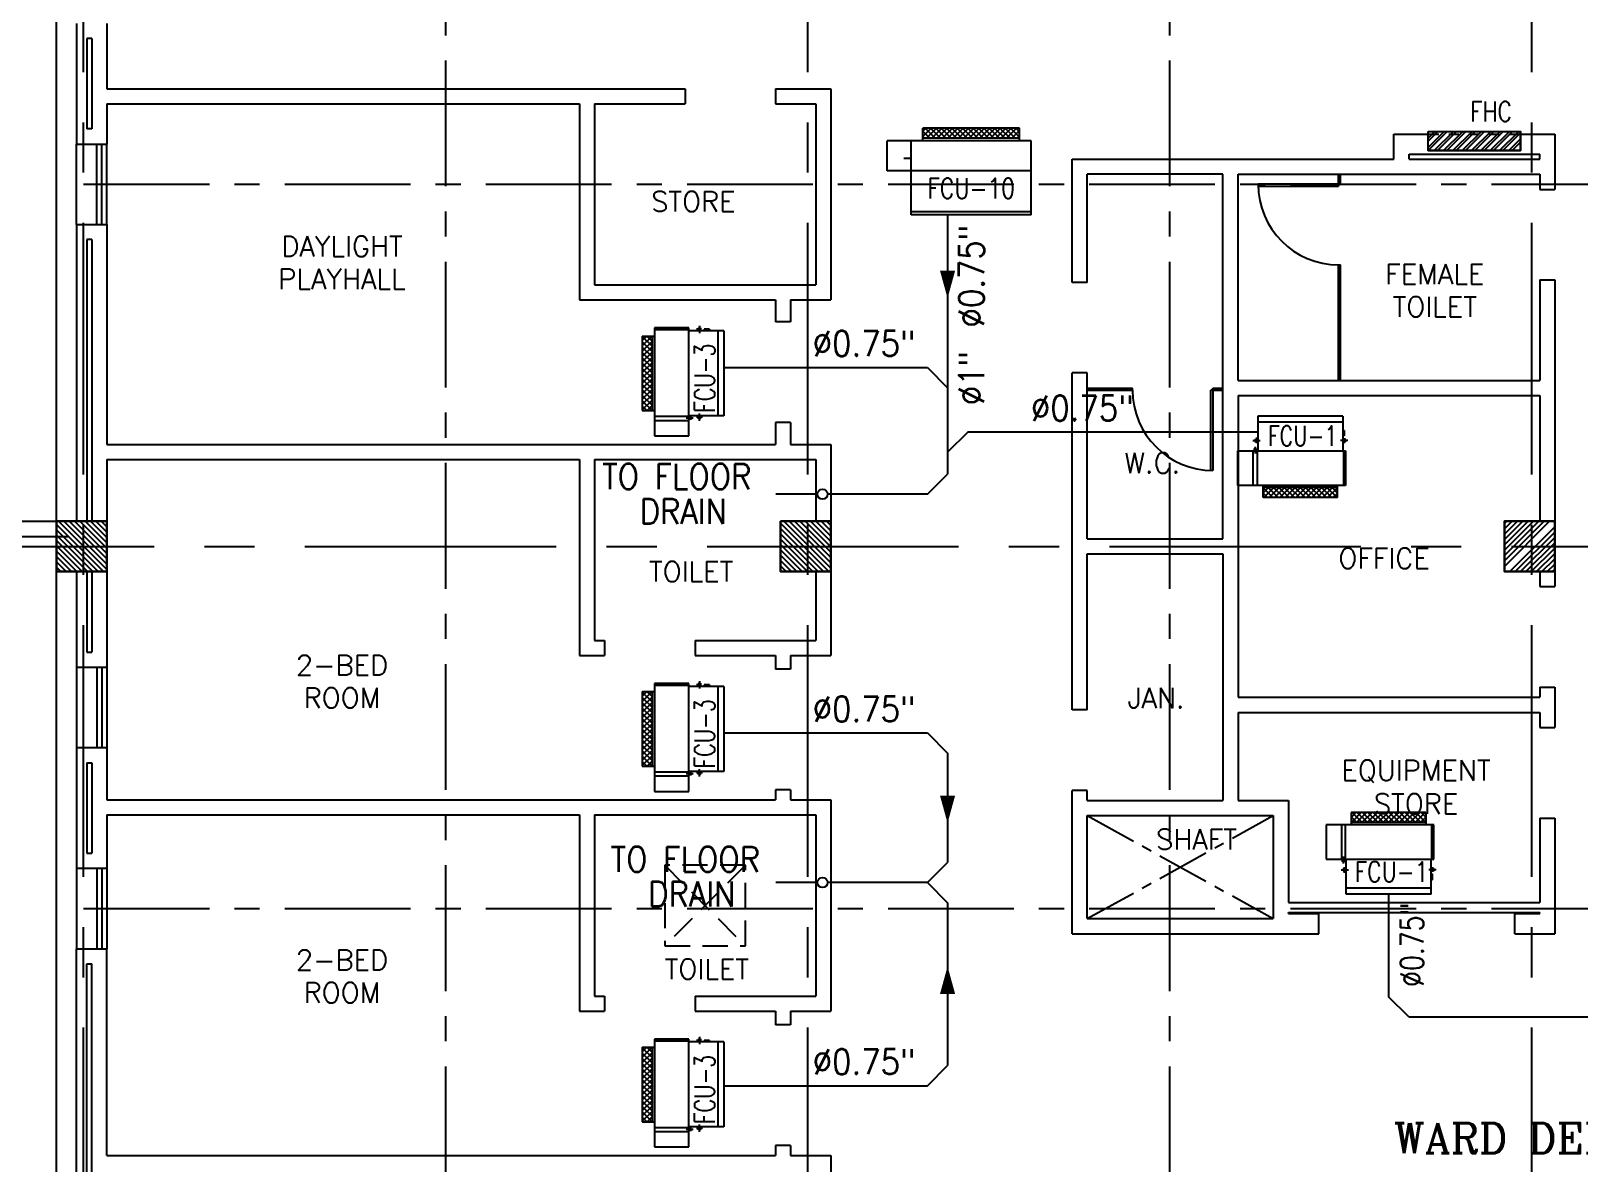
# Model space of a CAD drawing. Extents: x 417866242 to 417866633, y 43498034 to 43498122.
# Drawn here: x 417866567.24 to 417866582.64, y 43498078.73 to 43498089.98 of the extents above; entities that cross this region are included whole.
import ezdxf
from ezdxf.enums import TextEntityAlignment as Align

# ---------------------------------------------------------------- set-up
doc = ezdxf.new("R2010")
doc.units = 0
doc.header["$MEASUREMENT"] = 0
for name, pattern in [('CENTER', [2, 1.25, -0.25, 0.25, -0.25]), ('CENTER2', [1.125, 0.75, -0.125, 0.125, -0.125]), ('CENTERX2', [4, 2.5, -0.5, 0.5, -0.5]), ('HIDDEN', [0.375, 0.25, -0.125])]:
    doc.linetypes.add(name, pattern=pattern)
doc.layers.get('0').update_dxf_attribs({"linetype": 'CONTINUOUS'})
for name, color, linetype in [('AC-CD', 6, 'CONTINUOUS'), ('AC-TEXT', 2, 'CONTINUOUS'), ('AXES', 11, 'CENTERX2'), ('AXES1', 11, 'CENTER'), ('COL', 11, 'CONTINUOUS'), ('FCU', 6, 'CONTINUOUS'), ('FHC', 11, 'CONTINUOUS'), ('HAT', 11, 'CONTINUOUS'), ('INSUL', 11, 'CONTINUOUS'), ('P-SOLIDWASTE', 6, 'CONTINUOUS'), ('PART', 11, 'CONTINUOUS'), ('PROJ-L', 11, 'CONTINUOUS'), ('RM-NAME', 11, 'CONTINUOUS'), ('SHAFT', 11, 'CONTINUOUS'), ('TEXTN', 2, 'CONTINUOUS'), ('WALL', 11, 'CONTINUOUS'), ('WIN', 11, 'CONTINUOUS')]:
    doc.layers.add(name, color=color, linetype=linetype)
doc.styles.add('ROMANC', font='romanc', dxfattribs={"height": 0.1})
doc.styles.add('ROMANS', font='ROMANS.shx', dxfattribs={"width": 0.6})
pattern_1 = [(45, (417866348.939416, 43498057.74097), (-0.046403883, 0.046403883), []), (45, (417866348.97035, 43498057.74097), (-0.046403883, 0.046403883), [])]

# ---------------------------------------------------------------- blocks, each defined once
blk = doc.blocks.new('*X77')
at = {"color": 0}
for p, q in [((253129, 162707), (253611, 163190)), ((253129, 162760), (253558, 163190)), ((253129, 162813), (253505, 163190)), ((253129, 162866), (253452, 163190)), ((253129, 162919), (253399, 163190)), ((253129, 162972), (253346, 163190)), ((253129, 163025), (253293, 163190)), ((253129, 163079), (253240, 163190)), ((253129, 163132), (253187, 163190)), ((253164, 162690), (253629, 163154)), ((253217, 162690), (253629, 163101)), ((253270, 162690), (253629, 163048)), ((253323, 162690), (253629, 162995)), ((253376, 162690), (253629, 162942)), ((253429, 162690), (253629, 162889)), ((253482, 162690), (253629, 162836)), ((253535, 162690), (253629, 162783)), ((253588, 162690), (253629, 162730))]:
    blk.add_line(p, q, dxfattribs=at)
blk = doc.blocks.new('COL50')
at = {"layer": 'COL'}
blk.add_lwpolyline([(-250, 250), (-250, -250), (250, -250), (250, 250)], close=True, dxfattribs=at)
blk = doc.blocks.new('*X76')
at = {"color": 0}
for p, q in [((245929, 162720), (246399, 163190)), ((245929, 162773), (246345, 163190)), ((245929, 162826), (246292, 163190)), ((245929, 162879), (246239, 163190)), ((245929, 162932), (246186, 163190)), ((245929, 162985), (246133, 163190)), ((245929, 163038), (246080, 163190)), ((245929, 163091), (246027, 163190)), ((245929, 163144), (245974, 163190)), ((245952, 162690), (246429, 163167)), ((246005, 162690), (246429, 163114)), ((246058, 162690), (246429, 163061)), ((246111, 162690), (246429, 163008)), ((246164, 162690), (246429, 162955)), ((246217, 162690), (246429, 162902)), ((246270, 162690), (246429, 162849)), ((246323, 162690), (246429, 162796)), ((246376, 162690), (246429, 162742))]:
    blk.add_line(p, q, dxfattribs=at)
blk = doc.blocks.new('*X74')
at = {"color": 0}
for p, q in [((235129, 162738), (235580, 163190)), ((235129, 162792), (235527, 163190)), ((235129, 162845), (235474, 163190)), ((235129, 162898), (235421, 163190)), ((235129, 162951), (235368, 163190)), ((235129, 163004), (235315, 163190)), ((235129, 163057), (235262, 163190)), ((235129, 163110), (235209, 163190)), ((235129, 163163), (235156, 163190)), ((235186, 162690), (235629, 163132)), ((235239, 162690), (235629, 163079)), ((235292, 162690), (235629, 163026)), ((235345, 162690), (235629, 162973)), ((235398, 162690), (235629, 162920)), ((235451, 162690), (235629, 162867)), ((235504, 162690), (235629, 162814)), ((235557, 162690), (235629, 162761)), ((235610, 162690), (235629, 162708))]:
    blk.add_line(p, q, dxfattribs=at)
blk = doc.blocks.new('RM1')
at = {"layer": 'RM-NAME', "style": 'ROMANS'}
for tag, p in [('ROOMNAME1', (0, 324)), ('ROOMNAME2', (0, 0))]:
    blk.add_attdef(tag, text='', height=200, dxfattribs=at).set_placement(p, align=Align.MIDDLE)
blk = doc.blocks.new('*X90')
at = {"color": 0}
for p, q in [((-750, 2538), (-672, 2616)), ((-750, 2591), (-725, 2616)), ((-660, 2516), (-750, 2606)), ((-713, 2516), (-750, 2553)), ((-719, 2516), (-619, 2616)), ((-607, 2516), (-707, 2616)), ((-666, 2516), (-566, 2616)), ((-554, 2516), (-654, 2616)), ((-613, 2516), (-513, 2616)), ((-501, 2516), (-601, 2616)), ((-560, 2516), (-460, 2616)), ((-448, 2516), (-548, 2616)), ((-507, 2516), (-407, 2616)), ((-394, 2516), (-494, 2616)), ((-454, 2516), (-354, 2616)), ((-341, 2516), (-441, 2616)), ((-401, 2516), (-301, 2616)), ((-288, 2516), (-388, 2616)), ((-348, 2516), (-248, 2616)), ((-235, 2516), (-335, 2616)), ((-295, 2516), (-195, 2616)), ((-182, 2516), (-282, 2616)), ((-242, 2516), (-142, 2616)), ((-129, 2516), (-229, 2616)), ((-189, 2516), (-89, 2616)), ((-76, 2516), (-176, 2616)), ((-136, 2516), (-36, 2616)), ((-23, 2516), (-123, 2616)), ((-83, 2516), (17, 2616)), ((30, 2516), (-70, 2616)), ((-30, 2516), (70, 2616)), ((83, 2516), (-17, 2616)), ((23, 2516), (123, 2616)), ((136, 2516), (36, 2616)), ((76, 2516), (176, 2616)), ((189, 2516), (89, 2616)), ((129, 2516), (215, 2601)), ((215, 2543), (142, 2616)), ((182, 2516), (215, 2548)), ((215, 2596), (195, 2616))]:
    blk.add_line(p, q, dxfattribs=at)
blk = doc.blocks.new('WAP16')
at = {"color": 6}
for p, q in [((-597, 0), (-597, -737)), ((-597, 0), (597, 0)), ((597, 0), (597, -737)), ((-597, -437), (597, -437)), ((-597, -737), (597, -737))]:
    blk.add_line(p, q, dxfattribs=at)
at = {"color": 3}
for p, q in [((-597, -32), (597, -32)), ((597, -437), (835, -437)), ((835, -437), (835, -737)), ((597, -562), (670, -562)), ((-482, -737), (-482, -862)), ((-482, -762), (482, -762)), ((482, -737), (482, -862)), ((597, -737), (835, -737)), ((-482, -862), (482, -862))]:
    blk.add_line(p, q, dxfattribs=at)
at = {"color": 11}
blk.add_blockref('*X90', (268, -3378), dxfattribs=at)
blk = doc.blocks.new('*X88')
at = {"color": 0}
for p, q in [((16890, -2467), (16943, -2414)), ((16890, -2520), (16990, -2420)), ((16990, -2512), (16892, -2414)), ((16990, -2459), (16945, -2414)), ((16990, -2565), (16890, -2465)), ((16890, -2573), (16990, -2473)), ((16990, -2619), (16890, -2519)), ((16890, -2626), (16990, -2526)), ((16990, -2672), (16890, -2572)), ((16890, -2679), (16990, -2579)), ((16990, -2725), (16890, -2625)), ((16890, -2732), (16990, -2632)), ((16990, -2778), (16890, -2678)), ((16890, -2785), (16990, -2685)), ((16990, -2831), (16890, -2731)), ((16890, -2838), (16990, -2738)), ((16990, -2884), (16890, -2784)), ((16890, -2891), (16990, -2791)), ((16990, -2937), (16890, -2837)), ((16890, -2944), (16990, -2844)), ((16990, -2990), (16890, -2890)), ((16890, -2997), (16990, -2897)), ((16990, -3043), (16890, -2943)), ((16890, -3050), (16990, -2950)), ((16990, -3096), (16890, -2996)), ((16890, -3103), (16990, -3003)), ((16990, -3149), (16890, -3049)), ((16892, -3155), (16990, -3056)), ((16944, -3155), (16890, -3102)), ((16945, -3155), (16990, -3109))]:
    blk.add_line(p, q, dxfattribs=at)
blk = doc.blocks.new('WHE06')
at = {"color": 3}
for p, q in [((689, 622), (346, 622)), ((346, 622), (346, 469)), ((689, 469), (689, 622)), ((242, 472), (242, 399)), ((60, -422), (60, 422)), ((212, 437), (269, 437)), ((232, 452), (232, 422)), ((232, 452), (252, 452)), ((252, 452), (252, 422)), ((305, 448), (373, 448)), ((321, 458), (321, 438)), ((321, 458), (346, 458)), ((321, 438), (346, 438)), ((346, 430), (689, 430)), ((811, 371), (689, 371)), ((711, -371), (711, 371)), ((811, -371), (811, 371)), ((142, -437), (142, -422)), ((142, -437), (197, -437)), ((197, -437), (197, -422)), ((221, -437), (269, -437)), ((232, -452), (232, -422)), ((232, -452), (252, -452)), ((242, -472), (242, -399)), ((252, -452), (252, -422)), ((346, -430), (689, -430)), ((811, -371), (689, -371))]:
    blk.add_line(p, q, dxfattribs=at)
at = {"color": 6}
for p, q in [((346, 469), (346, -451)), ((689, 469), (346, 469)), ((689, -451), (689, 469)), ((0, -422), (0, 422)), ((0, 422), (346, 422)), ((0, -422), (346, -422)), ((346, -451), (689, -451))]:
    blk.add_line(p, q, dxfattribs=at)
at = {"color": 11}
blk.add_blockref('*X88', (-16179, 2784), dxfattribs=at)
blk = doc.blocks.new('*X100')
at = {"color": 0}
for p, q in [((16890, -2467), (16943, -2414)), ((16890, -2520), (16990, -2420)), ((16990, -2512), (16892, -2414)), ((16990, -2459), (16945, -2414)), ((16990, -2565), (16890, -2465)), ((16890, -2573), (16990, -2473)), ((16990, -2619), (16890, -2519)), ((16890, -2626), (16990, -2526)), ((16990, -2672), (16890, -2572)), ((16890, -2679), (16990, -2579)), ((16990, -2725), (16890, -2625)), ((16890, -2732), (16990, -2632)), ((16990, -2778), (16890, -2678)), ((16890, -2785), (16990, -2685)), ((16990, -2831), (16890, -2731)), ((16890, -2838), (16990, -2738)), ((16990, -2884), (16890, -2784)), ((16890, -2891), (16990, -2791)), ((16990, -2937), (16890, -2837)), ((16890, -2944), (16990, -2844)), ((16990, -2990), (16890, -2890)), ((16890, -2997), (16990, -2897)), ((16990, -3043), (16890, -2943)), ((16890, -3050), (16990, -2950)), ((16990, -3096), (16890, -2996)), ((16890, -3103), (16990, -3003)), ((16990, -3149), (16890, -3049)), ((16892, -3155), (16990, -3056)), ((16944, -3155), (16890, -3102)), ((16945, -3155), (16990, -3109))]:
    blk.add_line(p, q, dxfattribs=at)

msp = doc.modelspace()

# ---------------------------------------------------------------- hatches: boundary and pattern name
at = {"layer": 'FHC', "linetype": 'ByBlock', "ltscale": 0.3}
h = msp.add_hatch(dxfattribs=at)
h.set_pattern_fill('ANSI32', color=11, scale=0.175, style=0)
h.set_pattern_definition(pattern_1)
h.paths.add_polyline_path([(417866582.056, 43498088.792), (417866582.056, 43498088.982), (417866581.136, 43498088.982), (417866581.136, 43498088.792)])
h.paths.add_polyline_path([(417866580.923, 43498088.371), (417866580.923, 43498088.792), (417866581.185, 43498088.792), (417866581.185, 43498088.371)], flags=9)
h = msp.add_hatch(dxfattribs=at)
h.set_pattern_fill('ANSI32', color=11, scale=0.175, style=0)
h.set_pattern_definition(pattern_1)
h.paths.add_polyline_path([(417866582.056, 43498088.792), (417866582.056, 43498088.982), (417866581.136, 43498088.982), (417866581.136, 43498088.792)])
h.paths.add_polyline_path([(417866580.923, 43498088.371), (417866580.923, 43498088.792), (417866581.185, 43498088.792), (417866581.185, 43498088.371)], flags=9)

# ---------------------------------------------------------------- linework, layer by layer
at = {"layer": 'AC-CD'}
for p, q in [((417866576.357, 43498088.153), (417866576.357, 43498085.576)), ((417866574.131, 43498086.635), (417866576.157, 43498086.635)), ((417866576.157, 43498086.635), (417866576.357, 43498086.435)), ((417866576.557, 43498085.994), (417866576.357, 43498085.794)), ((417866579.443, 43498085.994), (417866576.557, 43498085.994)), ((417866576.157, 43498085.376), (417866576.357, 43498085.576)), ((417866575.063, 43498085.376), (417866574.648, 43498085.376)), ((417866576.157, 43498085.376), (417866575.163, 43498085.376)), ((417866574.131, 43498083.003), (417866576.157, 43498083.003)), ((417866576.157, 43498083.003), (417866576.357, 43498082.803)), ((417866576.357, 43498082.803), (417866576.357, 43498081.715)), ((417866576.157, 43498081.515), (417866576.357, 43498081.715)), ((417866575.063, 43498081.515), (417866574.648, 43498081.515)), ((417866576.157, 43498081.515), (417866575.163, 43498081.515)), ((417866576.157, 43498081.515), (417866576.357, 43498081.315)), ((417866580.743, 43498081.401), (417866580.743, 43498080.38)), ((417866576.357, 43498081.315), (417866576.357, 43498079.696)), ((417866580.943, 43498080.18), (417866580.743, 43498080.38)), ((417866580.943, 43498080.18), (417866583.768, 43498080.18)), ((417866576.157, 43498079.496), (417866576.357, 43498079.696)), ((417866574.131, 43498079.496), (417866576.157, 43498079.496))]:
    msp.add_line(p, q, dxfattribs=at)
for centre in [(417866575.113, 43498085.376), (417866575.113, 43498081.515)]:
    msp.add_circle(centre, 0.05, dxfattribs=at)
at = {"layer": 'AXES'}
for p, q in [((417866567.766, 43498033.573), (417866567.766, 43498110.385)), ((417866574.966, 43498033.573), (417866574.966, 43498110.385)), ((417866582.166, 43498033.573), (417866582.166, 43498110.385)), ((417866557.966, 43498084.857), (417866626.006, 43498084.857))]:
    msp.add_line(p, q, dxfattribs=at)
at = {"layer": 'AXES1'}
for p, q in [((417866571.366, 43498040.437), (417866571.366, 43498099.257)), ((417866578.566, 43498040.437), (417866578.566, 43498099.257)), ((417866567.766, 43498088.457), (417866626.006, 43498088.457)), ((417866567.766, 43498081.257), (417866626.006, 43498081.257))]:
    msp.add_line(p, q, dxfattribs=at)
at = {"layer": 'FCU', "color": 3}
for p, q in [((417866573.32, 43498086.949), (417866573.32, 43498086.208)), ((417866573.32, 43498086.949), (417866573.442, 43498086.949)), ((417866573.42, 43498086.949), (417866573.42, 43498086.208)), ((417866573.785, 43498087.009), (417866573.442, 43498087.009)), ((417866573.91, 43498087.016), (417866573.862, 43498087.016)), ((417866573.899, 43498087.031), (417866573.879, 43498087.031)), ((417866573.879, 43498087.031), (417866573.879, 43498087.001)), ((417866573.889, 43498087.051), (417866573.889, 43498086.978)), ((417866573.899, 43498087.031), (417866573.899, 43498087.001)), ((417866573.935, 43498087.016), (417866573.935, 43498087.001)), ((417866573.99, 43498087.016), (417866573.935, 43498087.016)), ((417866573.99, 43498087.016), (417866573.99, 43498087.001)), ((417866574.071, 43498087.001), (417866574.071, 43498086.156)), ((417866573.32, 43498086.208), (417866573.442, 43498086.208)), ((417866573.879, 43498086.126), (417866573.879, 43498086.156)), ((417866573.889, 43498086.106), (417866573.889, 43498086.179)), ((417866573.899, 43498086.126), (417866573.899, 43498086.156)), ((417866573.785, 43498086.148), (417866573.442, 43498086.148)), ((417866573.442, 43498086.11), (417866573.442, 43498085.957)), ((417866573.826, 43498086.131), (417866573.758, 43498086.131)), ((417866573.81, 43498086.141), (417866573.785, 43498086.141)), ((417866573.81, 43498086.121), (417866573.785, 43498086.121)), ((417866573.785, 43498085.957), (417866573.785, 43498086.11)), ((417866573.81, 43498086.121), (417866573.81, 43498086.141)), ((417866573.919, 43498086.141), (417866573.862, 43498086.141)), ((417866573.899, 43498086.126), (417866573.879, 43498086.126)), ((417866573.442, 43498085.957), (417866573.785, 43498085.957)), ((417866573.32, 43498083.414), (417866573.32, 43498082.673)), ((417866573.32, 43498083.414), (417866573.442, 43498083.414)), ((417866573.42, 43498083.414), (417866573.42, 43498082.673)), ((417866573.785, 43498083.474), (417866573.442, 43498083.474)), ((417866573.91, 43498083.481), (417866573.862, 43498083.481)), ((417866573.899, 43498083.496), (417866573.879, 43498083.496)), ((417866573.879, 43498083.496), (417866573.879, 43498083.466)), ((417866573.889, 43498083.516), (417866573.889, 43498083.443)), ((417866573.899, 43498083.496), (417866573.899, 43498083.466)), ((417866573.935, 43498083.481), (417866573.935, 43498083.466)), ((417866573.99, 43498083.481), (417866573.935, 43498083.481)), ((417866573.99, 43498083.481), (417866573.99, 43498083.466)), ((417866574.071, 43498083.466), (417866574.071, 43498082.621)), ((417866573.32, 43498082.673), (417866573.442, 43498082.673)), ((417866573.785, 43498082.613), (417866573.442, 43498082.613)), ((417866573.879, 43498082.591), (417866573.879, 43498082.621)), ((417866573.889, 43498082.571), (417866573.889, 43498082.644)), ((417866573.899, 43498082.591), (417866573.899, 43498082.621)), ((417866573.442, 43498082.575), (417866573.442, 43498082.422)), ((417866573.826, 43498082.596), (417866573.758, 43498082.596)), ((417866573.81, 43498082.606), (417866573.785, 43498082.606)), ((417866573.81, 43498082.586), (417866573.785, 43498082.586)), ((417866573.785, 43498082.422), (417866573.785, 43498082.575)), ((417866573.81, 43498082.586), (417866573.81, 43498082.606)), ((417866573.919, 43498082.606), (417866573.862, 43498082.606)), ((417866573.899, 43498082.591), (417866573.879, 43498082.591)), ((417866573.442, 43498082.422), (417866573.785, 43498082.422)), ((417866573.32, 43498079.879), (417866573.32, 43498079.138)), ((417866573.32, 43498079.879), (417866573.442, 43498079.879)), ((417866573.42, 43498079.879), (417866573.42, 43498079.138)), ((417866573.785, 43498079.939), (417866573.442, 43498079.939)), ((417866573.91, 43498079.946), (417866573.862, 43498079.946)), ((417866573.899, 43498079.961), (417866573.879, 43498079.961)), ((417866573.879, 43498079.961), (417866573.879, 43498079.931)), ((417866573.889, 43498079.981), (417866573.889, 43498079.908)), ((417866573.899, 43498079.961), (417866573.899, 43498079.931)), ((417866573.935, 43498079.946), (417866573.935, 43498079.931)), ((417866573.99, 43498079.946), (417866573.935, 43498079.946)), ((417866573.99, 43498079.946), (417866573.99, 43498079.931)), ((417866574.071, 43498079.931), (417866574.071, 43498079.086)), ((417866573.32, 43498079.138), (417866573.442, 43498079.138)), ((417866573.785, 43498079.078), (417866573.442, 43498079.078)), ((417866573.879, 43498079.056), (417866573.879, 43498079.086)), ((417866573.889, 43498079.036), (417866573.889, 43498079.109)), ((417866573.899, 43498079.056), (417866573.899, 43498079.086)), ((417866573.442, 43498079.04), (417866573.442, 43498078.887)), ((417866573.826, 43498079.061), (417866573.758, 43498079.061)), ((417866573.81, 43498079.071), (417866573.785, 43498079.071)), ((417866573.81, 43498079.051), (417866573.785, 43498079.051)), ((417866573.785, 43498078.887), (417866573.785, 43498079.04)), ((417866573.81, 43498079.051), (417866573.81, 43498079.071)), ((417866573.919, 43498079.071), (417866573.862, 43498079.071)), ((417866573.899, 43498079.056), (417866573.879, 43498079.056)), ((417866573.442, 43498078.887), (417866573.785, 43498078.887))]:
    msp.add_line(p, q, dxfattribs=at)
at = {"layer": 'FCU', "color": 6}
for p, q in [((417866573.785, 43498087.029), (417866573.442, 43498087.029)), ((417866573.442, 43498087.029), (417866573.442, 43498086.11)), ((417866573.785, 43498086.11), (417866573.785, 43498087.029)), ((417866574.131, 43498087.001), (417866573.785, 43498087.001)), ((417866574.131, 43498087.001), (417866574.131, 43498086.156)), ((417866574.131, 43498086.156), (417866573.785, 43498086.156)), ((417866573.442, 43498086.11), (417866573.785, 43498086.11)), ((417866573.785, 43498083.494), (417866573.442, 43498083.494)), ((417866573.442, 43498083.494), (417866573.442, 43498082.575)), ((417866573.785, 43498082.575), (417866573.785, 43498083.494)), ((417866574.131, 43498083.466), (417866573.785, 43498083.466)), ((417866574.131, 43498083.466), (417866574.131, 43498082.621)), ((417866574.131, 43498082.621), (417866573.785, 43498082.621)), ((417866573.442, 43498082.575), (417866573.785, 43498082.575)), ((417866573.785, 43498079.959), (417866573.442, 43498079.959)), ((417866573.442, 43498079.959), (417866573.442, 43498079.04)), ((417866573.785, 43498079.04), (417866573.785, 43498079.959)), ((417866574.131, 43498079.931), (417866573.785, 43498079.931)), ((417866574.131, 43498079.931), (417866574.131, 43498079.086)), ((417866574.131, 43498079.086), (417866573.785, 43498079.086)), ((417866573.442, 43498079.04), (417866573.785, 43498079.04))]:
    msp.add_line(p, q, dxfattribs=at)
at = {"layer": 'FHC', "linetype": 'ByBlock', "ltscale": 0.3}
msp.add_lwpolyline([(417866581.136, 43498088.982), (417866582.056, 43498088.982), (417866582.056, 43498088.792), (417866581.136, 43498088.792)], close=True, dxfattribs=at)
msp.add_lwpolyline([(417866581.136, 43498088.982), (417866582.056, 43498088.982), (417866582.056, 43498088.792), (417866581.136, 43498088.792)], close=True, dxfattribs=at)
at = {"layer": 'INSUL'}
for p, q in [((417866567.796, 43498089.907), (417866567.796, 43498089.007)), ((417866567.846, 43498089.907), (417866567.796, 43498089.907)), ((417866567.846, 43498089.907), (417866567.846, 43498089.007)), ((417866567.846, 43498089.007), (417866567.796, 43498089.007)), ((417866567.846, 43498087.907), (417866567.796, 43498087.907)), ((417866567.796, 43498087.907), (417866567.796, 43498085.107)), ((417866567.846, 43498087.907), (417866567.846, 43498085.107)), ((417866567.796, 43498084.607), (417866567.796, 43498083.807)), ((417866567.846, 43498084.607), (417866567.846, 43498083.807)), ((417866567.796, 43498083.807), (417866567.846, 43498083.807)), ((417866567.796, 43498082.707), (417866567.846, 43498082.707)), ((417866567.796, 43498082.707), (417866567.796, 43498081.807)), ((417866567.846, 43498082.707), (417866567.846, 43498081.807)), ((417866567.796, 43498081.807), (417866567.846, 43498081.807)), ((417866567.796, 43498080.707), (417866567.846, 43498080.707)), ((417866567.796, 43498077.907), (417866567.796, 43498080.707)), ((417866567.846, 43498077.907), (417866567.846, 43498080.707))]:
    msp.add_line(p, q, dxfattribs=at)
at = {"layer": 'P-SOLIDWASTE'}
for points in [[(417866576.357, 43498087.324, 0, 0.15, 0), (417866576.357, 43498087.597, 0.15, 0.15, 0)], [(417866574.423, 43498085.376, 0, 0.15, 0), (417866574.696, 43498085.376, 0.15, 0.15, 0)], [(417866576.357, 43498082.106, 0, 0.15, 0), (417866576.357, 43498082.379, 0.15, 0.15, 0)], [(417866574.423, 43498081.515, 0, 0.15, 0), (417866574.696, 43498081.515, 0.15, 0.15, 0)], [(417866576.357, 43498080.682, 0, 0.15, 0), (417866576.357, 43498080.409, 0.15, 0.15, 0)], [(417866582.226, 43498080.18, 0, 0.15, 0), (417866581.953, 43498080.18, 0.15, 0.15, 0)]]:
    msp.add_lwpolyline(points, format="xyseb", dxfattribs=at)
at = {"layer": 'PART', "linetype": 'ByBlock'}
for p, q in [((417866580.246, 43498088.457), (417866580.246, 43498088.557)), ((417866580.266, 43498088.457), (417866580.266, 43498088.557)), ((417866580.246, 43498088.457), (417866579.446, 43498088.457)), ((417866579.446, 43498088.437), (417866580.246, 43498088.437)), ((417866580.246, 43498088.457), (417866580.266, 43498088.457)), ((417866580.246, 43498088.457), (417866580.246, 43498088.437)), ((417866580.246, 43498086.507), (417866580.246, 43498087.657)), ((417866580.246, 43498087.657), (417866580.266, 43498087.657)), ((417866580.246, 43498087.657), (417866580.266, 43498087.657)), ((417866580.266, 43498086.507), (417866580.266, 43498087.657)), ((417866577.746, 43498086.432), (417866578.196, 43498086.432)), ((417866577.746, 43498086.412), (417866578.196, 43498086.412)), ((417866578.196, 43498086.412), (417866578.196, 43498086.432)), ((417866578.196, 43498086.412), (417866578.196, 43498086.432)), ((417866578.196, 43498086.412), (417866578.196, 43498086.432)), ((417866578.996, 43498086.412), (417866578.976, 43498086.412)), ((417866578.976, 43498085.612), (417866578.976, 43498086.412)), ((417866578.996, 43498086.412), (417866578.996, 43498086.432)), ((417866578.996, 43498086.432), (417866579.096, 43498086.432)), ((417866578.996, 43498086.412), (417866578.996, 43498086.432)), ((417866578.996, 43498086.412), (417866579.096, 43498086.412)), ((417866578.996, 43498086.412), (417866578.996, 43498085.612))]:
    msp.add_line(p, q, dxfattribs=at)
for centre in [(417866580.246, 43498088.457), (417866578.996, 43498086.412)]:
    msp.add_arc(centre, 0.8, 180, 270, dxfattribs=at)
at = {"layer": 'PROJ-L'}
for p, q in [((417866567.496, 43498085.107), (417866567.496, 43498091.807)), ((417866567.496, 43498077.907), (417866567.496, 43498084.607))]:
    msp.add_line(p, q, dxfattribs=at)
at = {"layer": 'PROJ-L', "linetype": 'Continuous'}
for p, q in [((417866565.47, 43498085.107), (417866567.62, 43498085.107)), ((417866565.62, 43498084.957), (417866567.62, 43498084.957))]:
    msp.add_line(p, q, dxfattribs=at)
at = {"layer": 'SHAFT', "linetype": 'HIDDEN'}
for p, q in [((417866574.346, 43498081.687), (417866573.546, 43498080.887)), ((417866573.546, 43498081.687), (417866574.346, 43498080.887))]:
    msp.add_line(p, q, dxfattribs=at)
msp.add_lwpolyline([(417866574.346, 43498081.687), (417866573.546, 43498081.687), (417866573.546, 43498080.887), (417866574.346, 43498080.887)], close=True, dxfattribs=at)
at = {"layer": 'WALL'}
for p, q in [((417866567.696, 43498090.057), (417866567.696, 43498088.857)), ((417866567.996, 43498090.057), (417866567.996, 43498089.407)), ((417866567.996, 43498089.407), (417866573.746, 43498089.407)), ((417866574.646, 43498089.407), (417866575.196, 43498089.407)), ((417866567.996, 43498089.257), (417866567.996, 43498088.857)), ((417866567.996, 43498089.257), (417866572.696, 43498089.257)), ((417866572.846, 43498089.257), (417866573.746, 43498089.257)), ((417866574.646, 43498089.257), (417866575.046, 43498089.257)), ((417866580.796, 43498088.957), (417866581.136, 43498088.957)), ((417866580.796, 43498088.707), (417866580.796, 43498088.957)), ((417866581.136, 43498088.792), (417866581.136, 43498088.957)), ((417866582.056, 43498088.792), (417866582.056, 43498088.957)), ((417866582.056, 43498088.957), (417866582.396, 43498088.957)), ((417866582.396, 43498088.957), (417866582.396, 43498088.407)), ((417866567.696, 43498088.857), (417866567.996, 43498088.857)), ((417866581.136, 43498088.792), (417866582.056, 43498088.792)), ((417866577.596, 43498087.482), (417866577.596, 43498088.707)), ((417866577.596, 43498088.707), (417866580.796, 43498088.707)), ((417866580.946, 43498088.707), (417866580.946, 43498088.757)), ((417866580.946, 43498088.757), (417866582.246, 43498088.757)), ((417866580.946, 43498088.707), (417866582.246, 43498088.707)), ((417866582.246, 43498088.707), (417866582.246, 43498088.757)), ((417866579.096, 43498088.557), (417866577.746, 43498088.557)), ((417866577.746, 43498087.482), (417866577.746, 43498088.557)), ((417866579.096, 43498084.932), (417866579.096, 43498088.557)), ((417866579.246, 43498086.507), (417866579.246, 43498088.557)), ((417866579.246, 43498088.557), (417866582.246, 43498088.557)), ((417866582.246, 43498088.557), (417866582.246, 43498088.407)), ((417866582.246, 43498088.407), (417866582.396, 43498088.407)), ((417866567.696, 43498088.057), (417866567.996, 43498088.057)), ((417866567.696, 43498088.057), (417866567.746, 43498088.057)), ((417866567.696, 43498088.057), (417866567.796, 43498088.057)), ((417866567.696, 43498088.057), (417866567.996, 43498088.057)), ((417866567.696, 43498088.057), (417866567.696, 43498085.107)), ((417866567.746, 43498088.057), (417866567.996, 43498088.057)), ((417866567.996, 43498088.057), (417866567.996, 43498085.872)), ((417866572.846, 43498087.457), (417866575.046, 43498087.457)), ((417866577.746, 43498087.482), (417866577.596, 43498087.482)), ((417866582.246, 43498087.507), (417866582.396, 43498087.507)), ((417866582.246, 43498087.507), (417866582.246, 43498086.507)), ((417866582.396, 43498087.507), (417866582.396, 43498085.107)), ((417866572.696, 43498087.307), (417866574.646, 43498087.307)), ((417866574.796, 43498087.307), (417866575.196, 43498087.307)), ((417866577.746, 43498086.582), (417866577.596, 43498086.582)), ((417866577.596, 43498083.232), (417866577.596, 43498086.582)), ((417866577.746, 43498084.932), (417866577.746, 43498086.582)), ((417866579.246, 43498086.507), (417866582.246, 43498086.507)), ((417866579.246, 43498086.357), (417866579.246, 43498083.357)), ((417866579.246, 43498086.357), (417866582.246, 43498086.357)), ((417866582.246, 43498086.357), (417866582.246, 43498085.107)), ((417866567.996, 43498085.872), (417866574.646, 43498085.872)), ((417866574.796, 43498085.872), (417866575.196, 43498085.872)), ((417866567.996, 43498085.722), (417866567.996, 43498085.107)), ((417866567.996, 43498085.722), (417866572.696, 43498085.722)), ((417866572.846, 43498085.722), (417866575.046, 43498085.722)), ((417866577.746, 43498084.932), (417866579.096, 43498084.932)), ((417866577.746, 43498084.782), (417866579.096, 43498084.782)), ((417866577.746, 43498083.232), (417866577.746, 43498084.782)), ((417866579.096, 43498084.782), (417866579.096, 43498082.332)), ((417866567.696, 43498084.607), (417866567.696, 43498083.657)), ((417866567.996, 43498084.607), (417866567.996, 43498083.657)), ((417866582.246, 43498084.607), (417866582.246, 43498084.457)), ((417866582.396, 43498084.607), (417866582.396, 43498084.457)), ((417866582.246, 43498084.457), (417866582.396, 43498084.457)), ((417866572.846, 43498083.922), (417866572.946, 43498083.922)), ((417866573.846, 43498083.922), (417866575.046, 43498083.922)), ((417866572.696, 43498083.772), (417866572.946, 43498083.772)), ((417866573.846, 43498083.772), (417866574.646, 43498083.772)), ((417866574.796, 43498083.772), (417866575.196, 43498083.772)), ((417866567.696, 43498083.657), (417866567.996, 43498083.657)), ((417866582.246, 43498083.457), (417866582.246, 43498083.357)), ((417866582.246, 43498083.457), (417866582.396, 43498083.457)), ((417866582.396, 43498083.457), (417866582.396, 43498083.057)), ((417866577.746, 43498083.232), (417866577.596, 43498083.232)), ((417866579.246, 43498083.357), (417866582.246, 43498083.357)), ((417866579.246, 43498083.207), (417866579.246, 43498082.332)), ((417866579.246, 43498083.207), (417866582.246, 43498083.207)), ((417866582.246, 43498083.207), (417866582.246, 43498083.057)), ((417866582.246, 43498083.057), (417866582.396, 43498083.057)), ((417866567.696, 43498082.857), (417866567.996, 43498082.857)), ((417866567.696, 43498082.857), (417866567.696, 43498081.657)), ((417866567.996, 43498082.857), (417866567.996, 43498082.337)), ((417866567.996, 43498082.337), (417866574.646, 43498082.337)), ((417866574.796, 43498082.337), (417866575.196, 43498082.337)), ((417866577.746, 43498082.432), (417866577.596, 43498082.432)), ((417866577.596, 43498081.007), (417866577.596, 43498082.432)), ((417866577.746, 43498082.332), (417866577.746, 43498082.432)), ((417866577.746, 43498082.332), (417866579.096, 43498082.332)), ((417866579.246, 43498082.332), (417866579.746, 43498082.332)), ((417866579.746, 43498082.332), (417866579.746, 43498081.317)), ((417866567.996, 43498082.187), (417866567.996, 43498081.657)), ((417866567.996, 43498082.187), (417866572.696, 43498082.187)), ((417866572.846, 43498082.187), (417866575.046, 43498082.187)), ((417866577.746, 43498082.182), (417866579.596, 43498082.182)), ((417866577.746, 43498081.157), (417866577.746, 43498082.182)), ((417866579.596, 43498082.182), (417866579.596, 43498081.157)), ((417866579.596, 43498082.157), (417866579.596, 43498081.157)), ((417866582.246, 43498082.157), (417866582.396, 43498082.157)), ((417866582.246, 43498082.157), (417866582.246, 43498081.317)), ((417866582.396, 43498082.157), (417866582.396, 43498081.007)), ((417866567.696, 43498081.657), (417866567.996, 43498081.657)), ((417866579.746, 43498081.317), (417866582.246, 43498081.317)), ((417866577.746, 43498081.157), (417866579.596, 43498081.157)), ((417866579.746, 43498081.207), (417866579.746, 43498081.217)), ((417866579.746, 43498081.217), (417866582.246, 43498081.217)), ((417866579.746, 43498081.207), (417866580.048, 43498081.207)), ((417866580.048, 43498081.007), (417866580.048, 43498081.207)), ((417866581.998, 43498081.007), (417866581.998, 43498081.207)), ((417866581.998, 43498081.207), (417866582.246, 43498081.207)), ((417866582.246, 43498081.207), (417866582.246, 43498081.217)), ((417866577.596, 43498081.007), (417866580.048, 43498081.007)), ((417866581.998, 43498081.007), (417866582.396, 43498081.007)), ((417866567.696, 43498080.857), (417866567.996, 43498080.857)), ((417866567.696, 43498077.907), (417866567.696, 43498080.857)), ((417866567.996, 43498078.802), (417866567.996, 43498080.857)), ((417866572.846, 43498080.387), (417866572.946, 43498080.387)), ((417866573.846, 43498080.387), (417866575.046, 43498080.387)), ((417866572.696, 43498080.237), (417866572.946, 43498080.237)), ((417866573.846, 43498080.237), (417866574.646, 43498080.237)), ((417866574.796, 43498080.237), (417866575.196, 43498080.237)), ((417866567.996, 43498078.802), (417866574.646, 43498078.802)), ((417866574.796, 43498078.802), (417866575.196, 43498078.802))]:
    msp.add_line(p, q, dxfattribs=at)
at = {"layer": 'WALL', "linetype": 'ByBlock'}
for p, q in [((417866573.746, 43498089.407), (417866573.746, 43498089.257)), ((417866574.646, 43498089.407), (417866574.646, 43498089.257)), ((417866575.196, 43498089.407), (417866575.196, 43498087.307)), ((417866572.696, 43498089.257), (417866572.696, 43498087.307)), ((417866572.846, 43498089.257), (417866572.846, 43498087.457)), ((417866575.046, 43498089.257), (417866575.046, 43498087.457)), ((417866574.646, 43498087.307), (417866574.646, 43498087.089)), ((417866574.796, 43498087.307), (417866574.796, 43498087.089)), ((417866574.796, 43498087.089), (417866574.646, 43498087.089)), ((417866574.796, 43498086.089), (417866574.646, 43498086.089)), ((417866574.646, 43498086.089), (417866574.646, 43498085.872)), ((417866574.796, 43498086.089), (417866574.796, 43498085.872)), ((417866575.196, 43498085.872), (417866575.196, 43498083.772)), ((417866572.696, 43498085.722), (417866572.696, 43498083.772)), ((417866572.846, 43498085.722), (417866572.846, 43498083.922)), ((417866575.046, 43498085.722), (417866575.046, 43498085.107)), ((417866575.046, 43498084.607), (417866575.046, 43498083.922)), ((417866572.946, 43498083.922), (417866572.946, 43498083.772)), ((417866573.846, 43498083.922), (417866573.846, 43498083.772)), ((417866574.646, 43498083.772), (417866574.646, 43498083.637)), ((417866574.796, 43498083.772), (417866574.796, 43498083.637)), ((417866574.796, 43498083.637), (417866574.646, 43498083.637)), ((417866574.646, 43498082.437), (417866574.646, 43498082.337)), ((417866574.796, 43498082.437), (417866574.646, 43498082.437)), ((417866574.796, 43498082.437), (417866574.796, 43498082.337)), ((417866575.196, 43498082.337), (417866575.196, 43498080.237)), ((417866572.696, 43498082.187), (417866572.696, 43498080.237)), ((417866572.846, 43498082.187), (417866572.846, 43498080.387)), ((417866575.046, 43498082.187), (417866575.046, 43498080.387)), ((417866572.946, 43498080.387), (417866572.946, 43498080.237)), ((417866573.846, 43498080.387), (417866573.846, 43498080.237)), ((417866574.646, 43498080.237), (417866574.646, 43498080.102)), ((417866574.796, 43498080.237), (417866574.796, 43498080.102)), ((417866574.796, 43498080.102), (417866574.646, 43498080.102)), ((417866574.646, 43498078.902), (417866574.646, 43498078.802)), ((417866574.796, 43498078.902), (417866574.646, 43498078.902)), ((417866574.796, 43498078.902), (417866574.796, 43498078.802)), ((417866575.196, 43498078.802), (417866575.196, 43498077.907))]:
    msp.add_line(p, q, dxfattribs=at)
at = {"layer": 'WALL', "linetype": 'HIDDEN', "ltscale": 0.25}
msp.add_line((417866581.142, 43498088.957), (417866582.062, 43498088.957), dxfattribs=at)
at = {"layer": 'WALL', "linetype": 'CENTER2', "ltscale": 0.7}
for p, q in [((417866577.746, 43498081.157), (417866579.596, 43498082.182)), ((417866577.746, 43498082.182), (417866579.596, 43498081.157))]:
    msp.add_line(p, q, dxfattribs=at)
at = {"layer": 'WALL', "linetype": 'ByBlock', "ltscale": 0.3}
for points in [[(417866567.496, 43498085.107), (417866567.996, 43498085.107), (417866567.996, 43498084.607), (417866567.496, 43498084.607)], [(417866574.696, 43498085.107), (417866575.196, 43498085.107), (417866575.196, 43498084.607), (417866574.696, 43498084.607)], [(417866582.396, 43498085.107), (417866581.896, 43498085.107), (417866581.896, 43498084.607), (417866582.396, 43498084.607)]]:
    msp.add_lwpolyline(points, close=True, dxfattribs=at)
at = {"layer": 'WIN'}
for p, q in [((417866567.696, 43498088.856), (417866567.696, 43498088.857)), ((417866567.696, 43498088.057), (417866567.696, 43498088.857)), ((417866567.896, 43498088.057), (417866567.896, 43498088.857)), ((417866567.946, 43498088.057), (417866567.946, 43498088.857)), ((417866567.946, 43498088.057), (417866567.946, 43498088.857)), ((417866567.996, 43498088.856), (417866567.996, 43498088.857)), ((417866567.996, 43498088.057), (417866567.996, 43498088.857)), ((417866567.696, 43498088.057), (417866567.696, 43498088.057)), ((417866567.746, 43498088.057), (417866567.746, 43498088.057)), ((417866567.996, 43498088.057), (417866567.996, 43498088.057)), ((417866567.696, 43498083.657), (417866567.696, 43498082.857)), ((417866567.896, 43498083.657), (417866567.896, 43498082.857)), ((417866567.946, 43498083.657), (417866567.946, 43498082.857)), ((417866567.996, 43498083.657), (417866567.996, 43498082.857)), ((417866567.696, 43498081.657), (417866567.696, 43498080.857)), ((417866567.896, 43498081.657), (417866567.896, 43498080.857)), ((417866567.946, 43498081.657), (417866567.946, 43498080.857)), ((417866567.996, 43498081.657), (417866567.996, 43498080.857))]:
    msp.add_line(p, q, dxfattribs=at)

# ---------------------------------------------------------------- block references
at = {"layer": 'COL', "yscale": 0.001000002026557922, "zscale": 0.001}
for p, xscale in [((417866567.746, 43498084.857), 0.0009999871253967285), ((417866574.946, 43498084.857), 0.0009999871253967285), ((417866582.146, 43498084.857), -0.0009999871253967285)]:
    msp.add_blockref('COL50', p, dxfattribs=dict(at, xscale=xscale))
at = {"layer": 'FCU', "linetype": 'ByBlock', "yscale": 0.001000002026557922, "zscale": 0.001}
for name, p, xscale, rotation in [('WAP16', (417866576.592, 43498088.153), 0.0009999871253967285, 180), ('WHE06', (417866579.865, 43498086.153), -0.001000002026557922, 90), ('WHE06', (417866580.743, 43498081.401), 0.001000002026557922, 90)]:
    msp.add_blockref(name, p, dxfattribs=dict(at, xscale=xscale, rotation=rotation))
at = {"layer": 'FCU', "color": 11, "extrusion": (0, 0, -1), "xscale": -0.0009999871253967285, "yscale": 0.001000002026557922, "zscale": -0.001, "rotation": 180}
for p in [(-417866590.311, 43498083.794), (-417866590.311, 43498080.259), (-417866590.311, 43498076.724)]:
    msp.add_blockref('*X100', p, dxfattribs=at)
at = {"layer": 'HAT', "yscale": 0.001000002026557922, "zscale": 0.001}
for name, p, xscale in [('*X77', (417866821.124, 43497921.917), -0.0009999871253967285), ('*X76', (417866821.124, 43497921.917), -0.0009999871253967285), ('*X74', (417866346.767, 43497921.917), 0.0009999871253967285)]:
    msp.add_blockref(name, p, dxfattribs=dict(at, xscale=xscale))
at = {"layer": 'RM-NAME'}
ref = msp.add_blockref('RM1', (417866573.829, 43498088.286), dxfattribs=dict(at, xscale=0.0009999871253967285, yscale=0.001000002026557922, zscale=0.001))
ref.add_attrib('ROOMNAME2', 'STORE', dxfattribs={"height": 0.2, "style": 'ROMANS'}).set_placement((417866573.829, 43498088.286), align=Align.MIDDLE)
ref = msp.add_blockref('RM1', (417866570.335, 43498087.516), dxfattribs=dict(at, xscale=-0.0009999871253967285, yscale=0.001000002026557922, zscale=0.001))
ref.add_attrib('ROOMNAME2', 'PLAYHALL', dxfattribs={"height": 0.2, "style": 'ROMANS'}).set_placement((417866570.335, 43498087.516), align=Align.MIDDLE)
ref.add_attrib('ROOMNAME1', 'DAYLIGHT', dxfattribs={"height": 0.2, "style": 'ROMANS'}).set_placement((417866570.335, 43498087.84), align=Align.MIDDLE)
ref = msp.add_blockref('RM1', (417866581.202, 43498087.24), dxfattribs=dict(at, xscale=0.0009999871253967285, yscale=0.001000002026557922, zscale=0.001))
ref.add_attrib('ROOMNAME2', 'TOILET', dxfattribs={"height": 0.2, "style": 'ROMANS'}).set_placement((417866581.202, 43498087.24), align=Align.MIDDLE)
ref.add_attrib('ROOMNAME1', 'FEMALE', dxfattribs={"height": 0.2, "style": 'ROMANS'}).set_placement((417866581.202, 43498087.564), align=Align.MIDDLE)
ref = msp.add_blockref('RM1', (417866578.393, 43498085.687), dxfattribs=dict(at, xscale=0.0009999871253967285, yscale=0.001000002026557922, zscale=0.001))
ref.add_attrib('ROOMNAME2', 'W.C.', dxfattribs={"height": 0.2, "style": 'ROMANS'}).set_placement((417866578.393, 43498085.687), align=Align.MIDDLE)
ref = msp.add_blockref('RM1', (417866580.698, 43498084.739), dxfattribs=dict(at, xscale=0.0009999871253967285, yscale=0.001000002026557922, zscale=0.001))
ref.add_attrib('ROOMNAME2', 'OFFICE', dxfattribs={"height": 0.2, "style": 'ROMANS'}).set_placement((417866580.698, 43498084.739), align=Align.MIDDLE)
ref = msp.add_blockref('RM1', (417866573.807, 43498084.607), dxfattribs=dict(at, xscale=0.0009999871253967285, yscale=0.001000002026557922, zscale=0.001))
ref.add_attrib('ROOMNAME2', 'TOILET', dxfattribs={"height": 0.2, "style": 'ROMANS'}).set_placement((417866573.807, 43498084.607), align=Align.MIDDLE)
ref = msp.add_blockref('RM1', (417866570.335, 43498083.352), dxfattribs=dict(at, xscale=-0.0009999871253967285, yscale=0.001000002026557922, zscale=0.001))
ref.add_attrib('ROOMNAME2', 'ROOM', dxfattribs={"height": 0.2, "style": 'ROMANS'}).set_placement((417866570.335, 43498083.352), align=Align.MIDDLE)
ref.add_attrib('ROOMNAME1', '2-BED', dxfattribs={"height": 0.2, "style": 'ROMANS'}).set_placement((417866570.335, 43498083.676), align=Align.MIDDLE)
ref = msp.add_blockref('RM1', (417866578.431, 43498083.35), dxfattribs=dict(at, xscale=0.0009999871253967285, yscale=0.001000002026557922, zscale=0.001))
ref.add_attrib('ROOMNAME2', 'JAN.', dxfattribs={"height": 0.2, "style": 'ROMANS'}).set_placement((417866578.431, 43498083.35), align=Align.MIDDLE)
ref = msp.add_blockref('RM1', (417866581.016, 43498082.297), dxfattribs=dict(at, xscale=0.0009999871253967285, yscale=0.001000002026557922, zscale=0.001))
ref.add_attrib('ROOMNAME2', 'STORE', dxfattribs={"height": 0.2, "style": 'ROMANS'}).set_placement((417866581.016, 43498082.297), align=Align.MIDDLE)
ref.add_attrib('ROOMNAME1', 'EQUIPMENT', dxfattribs={"height": 0.2, "style": 'ROMANS'}).set_placement((417866581.016, 43498082.621), align=Align.MIDDLE)
ref = msp.add_blockref('RM1', (417866570.335, 43498080.421), dxfattribs=dict(at, xscale=-0.0009999871253967285, yscale=0.001000002026557922, zscale=0.001))
ref.add_attrib('ROOMNAME2', 'ROOM', dxfattribs={"height": 0.2, "style": 'ROMANS'}).set_placement((417866570.335, 43498080.421), align=Align.MIDDLE)
ref.add_attrib('ROOMNAME1', '2-BED', dxfattribs={"height": 0.2, "style": 'ROMANS'}).set_placement((417866570.335, 43498080.745), align=Align.MIDDLE)
ref = msp.add_blockref('RM1', (417866573.963, 43498080.655), dxfattribs=dict(at, xscale=0.0009999871253967285, yscale=0.001000002026557922, zscale=0.001))
ref.add_attrib('ROOMNAME2', 'TOILET', dxfattribs={"height": 0.2, "style": 'ROMANS'}).set_placement((417866573.963, 43498080.655), align=Align.MIDDLE)

# ---------------------------------------------------------------- texts
at = {"layer": 'AC-TEXT', "style": 'ROMANS'}
for s, height, width, p in [(' %%c0.75"', 0.25, 0.9, (417866576.595, 43498087.467)), (' %%c1"', 0.25, 0.9, (417866576.595, 43498086.454)), (' %%c0.75"', 0.23, 0.8, (417866580.975, 43498080.833))]:
    msp.add_text(s, height=height, rotation=90, dxfattribs=dict(at, width=width)).set_placement(p, align=Align.MIDDLE)
at = {"layer": 'AC-TEXT', "style": 'ROMANS', "width": 0.9}
for p in [(417866575.45, 43498086.874), (417866577.62, 43498086.232), (417866575.45, 43498083.241), (417866575.45, 43498079.734)]:
    msp.add_text(' %%c0.75"', height=0.25, dxfattribs=at).set_placement(p, align=Align.MIDDLE)
for s, p in [('TO FLOOR ', (417866572.922, 43498085.427)), ('DRAIN', (417866573.294, 43498085.081)), ('TO FLOOR ', (417866573.007, 43498081.622)), ('DRAIN', (417866573.379, 43498081.277))]:
    msp.add_text(s, height=0.25, dxfattribs=at).set_placement(p)
at = {"layer": 'RM-NAME'}
for s, height, style, p in [('SHAFT', 0.2, 'ROMANS', (417866578.833, 43498081.945)), (' WARD DEPT. ', 0.3, 'ROMANC', (417866582.054, 43498078.974))]:
    msp.add_text(s, height=height, dxfattribs=dict(at, style=style)).set_placement(p, align=Align.MIDDLE)
at = {"layer": 'TEXTN', "linetype": 'ByBlock', "style": 'ROMANS', "width": 0.8}
msp.add_text('FCU-10', height=0.2, dxfattribs=at).set_placement((417866576.157, 43498088.317))
at = {"layer": 'TEXTN', "style": 'ROMANS', "width": 0.75}
for p in [(417866574.042, 43498086.185), (417866574.042, 43498082.65), (417866574.042, 43498079.115)]:
    msp.add_text('FCU-3', height=0.2, rotation=90, dxfattribs=at).set_placement(p)
at = {"layer": 'TEXTN', "style": 'ROMANS'}
for width, p in [(0.75, (417866579.544, 43498085.856)), (0.8, (417866580.406, 43498081.523))]:
    msp.add_text('FCU-1', height=0.2, dxfattribs=dict(at, width=width)).set_placement(p)
at = {"layer": 'WALL', "style": 'ROMANS', "width": 0.8}
msp.add_text('FHC', height=0.2, dxfattribs=at).set_placement((417866581.552, 43498089.081))

doc.saveas('drawing.dxf')
